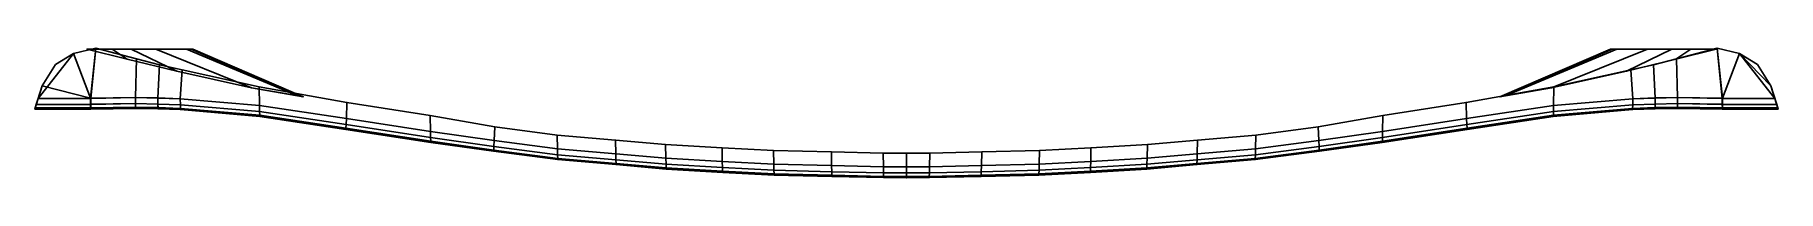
# Model space of a CAD drawing. Extents: x -178 to 178, y -26 to 0.
import ezdxf

# ---------------------------------------------------------------- set-up
doc = ezdxf.new("R2010")
doc.units = 0
doc.layers.add('METAL', color=190, linetype='CONTINUOUS')

msp = doc.modelspace()

# ---------------------------------------------------------------- meshes
at = {"layer": 'METAL'}
mesh = msp.add_polyface(dxfattribs=at)
corners = [(-166.14, -10.22, 4.62), (-157, -10.06, 4.62), (-156.81, -2.2, 5.07), (-165.05, 0, 5.07), (-165.05, 0, -5), (-166.13, -10.27, -4.54), (-176.85, -10.31, -4.02), (-169.65, -1.08, -5), (-173.27, -3.35, -5), (-176.04, -7.66, -4.42), (-156.81, -2.2, 5.07), (-156.81, -2.2, -5), (-165.05, 0, -5), (-165.05, 0, 5.07), (-166.14, -12.46, 2.39), (-177.5, -12.44, 2.15), (-177.5, -12.44, -2.08), (-166.13, -12.48, -2.32), (-169.65, -1.08, 5.07), (-165.05, 0, 5.07), (-165.05, 0, -5), (-169.65, -1.08, -5), (-173.27, -3.35, 5.07), (-173.27, -3.35, -5), (-176.04, -7.66, 4.49), (-173.27, -3.35, 5.07), (-173.27, -3.35, -5), (-176.04, -7.66, -4.42), (-176.85, -10.31, -4.02), (-177.21, -11.49, -3.45), (-177.43, -12.2, -2.94), (-177.5, -12.44, -2.08), (-176.85, -10.31, 4.09), (-177.5, -12.44, 2.15), (-177.43, -12.2, 3.01), (-177.21, -11.49, 3.53), (-156.81, -2.2, -5), (-157, -10.08, -4.54), (-156.98, -12.3, -2.32), (-156.99, -12.29, 2.39), (-169.65, -1.08, 5.07), (-173.27, -3.35, 5.07), (-176.04, -7.66, 4.49), (-176.85, -10.31, 4.09), (-152.44, -10.17, 4.62), (-152.12, -3.39, 5.07), (-152.12, -3.39, 5.07), (-152.12, -3.39, -5), (-152.12, -3.39, -5), (-152.44, -10.19, -4.54), (-152.41, -12.4, -2.32), (-152.41, -12.4, 2.39), (-156.99, -11.29, 3.97), (-166.14, -11.46, 3.97), (-177.21, -11.49, -3.45), (-166.13, -11.51, -3.9), (-177.43, -12.2, 3.01), (-166.14, -12.2, 3.38), (-156.99, -11.32, -3.9), (-152.43, -11.41, 3.97), (-152.42, -11.42, -3.9), (-147.86, -11.57, 3.97), (-147.89, -10.34, 4.62), (-147.89, -10.34, -4.54), (-147.86, -11.57, -3.9), (-156.99, -12.04, 3.38), (-166.14, -12.2, 3.38), (-156.99, -12.04, 3.38), (-177.43, -12.2, -2.94), (-166.13, -12.24, -3.3), (-177.43, -12.2, -2.94), (-166.13, -12.24, -3.3), (-177.21, -11.49, 3.53), (-177.43, -12.2, 3.01), (-156.99, -12.06, -3.3), (-156.99, -12.06, -3.3), (-152.42, -12.15, 3.38), (-152.42, -12.15, 3.38), (-152.41, -12.16, -3.3), (-152.41, -12.16, -3.3)]
mesh.append_faces([[corners[k] for k in face] for face in [(0, 1, 2, 3), (4, 5, 6, 7), (8, 7, 6, 9), (10, 11, 12, 13), (14, 15, 16, 17), (18, 19, 20, 21), (22, 18, 21, 23), (24, 25, 26, 27), (27, 28, 29, 30), (27, 30, 31, 32), (31, 33, 34, 35), (31, 35, 32, 32), (27, 32, 24, 24), (36, 37, 5, 4), (38, 39, 14, 17), (40, 41, 42, 0), (42, 43, 0, 0), (3, 40, 0, 0), (1, 44, 45, 2), (46, 47, 11, 10), (48, 49, 37, 36), (50, 51, 39, 38), (52, 1, 0, 53), (54, 6, 5, 55), (56, 15, 14, 57), (55, 5, 37, 58), (59, 44, 1, 52), (58, 37, 49, 60), (61, 62, 44, 59), (60, 49, 63, 64), (65, 52, 53, 66), (39, 67, 57, 14), (68, 54, 55, 69), (16, 70, 71, 17), (72, 73, 66, 53), (43, 72, 53, 0), (69, 55, 58, 74), (17, 71, 75, 38), (76, 59, 52, 65), (51, 77, 67, 39), (74, 58, 60, 78), (38, 75, 79, 50)]])
mesh = msp.add_polyface(dxfattribs=at)
corners = [(166.3, -10.22, 4.62), (165.22, 0, 5.07), (156.98, -2.2, 5.07), (157.17, -10.06, 4.62), (177.02, -10.31, -4.02), (166.29, -10.27, -4.54), (165.22, 0, -5), (169.81, -1.08, -5), (173.44, -3.35, -5), (176.21, -7.66, -4.42), (156.98, -2.2, 5.07), (165.22, 0, 5.07), (165.22, 0, -5), (156.98, -2.2, -5), (166.3, -12.46, 2.39), (166.3, -12.48, -2.32), (177.67, -12.44, -2.08), (177.67, -12.44, 2.15), (169.81, -1.08, 5.07), (169.81, -1.08, -5), (165.22, 0, -5), (165.22, 0, 5.07), (173.44, -3.35, 5.07), (173.44, -3.35, -5), (176.21, -7.66, 4.49), (176.21, -7.66, -4.42), (173.44, -3.35, -5), (173.44, -3.35, 5.07), (177.02, -10.31, 4.09), (177.67, -12.44, -2.08), (177.59, -12.2, 3.01), (177.67, -12.44, 2.15), (177.38, -11.49, 3.53), (177.59, -12.2, -2.94), (177.38, -11.49, -3.45), (177.02, -10.31, -4.02), (156.98, -2.2, -5), (157.17, -10.08, -4.54), (157.15, -12.3, -2.32), (157.15, -12.29, 2.39), (177.02, -10.31, 4.09), (176.21, -7.66, 4.49), (169.81, -1.08, 5.07), (173.44, -3.35, 5.07), (152.29, -3.39, 5.07), (152.61, -10.17, 4.62), (152.29, -3.39, 5.07), (152.29, -3.39, -5), (152.29, -3.39, -5), (152.61, -10.19, -4.54), (152.58, -12.4, -2.32), (152.58, -12.4, 2.39), (157.16, -11.29, 3.97), (166.3, -11.46, 3.97), (177.38, -11.49, -3.45), (166.29, -11.51, -3.9), (177.59, -12.2, 3.01), (166.3, -12.2, 3.38), (157.16, -11.32, -3.9), (152.59, -11.41, 3.97), (152.59, -11.42, -3.9), (148.03, -11.57, 3.97), (148.05, -10.34, 4.62), (148.03, -11.57, -3.9), (148.05, -10.34, -4.54), (157.15, -12.04, 3.38), (166.3, -12.2, 3.38), (157.15, -12.04, 3.38), (177.59, -12.2, -2.94), (166.3, -12.24, -3.3), (166.3, -12.24, -3.3), (177.59, -12.2, -2.94), (177.38, -11.49, 3.53), (177.59, -12.2, 3.01), (157.15, -12.06, -3.3), (157.15, -12.06, -3.3), (152.58, -12.15, 3.38), (152.58, -12.15, 3.38), (152.58, -12.16, -3.3), (152.58, -12.16, -3.3), (148.01, -12.31, 3.38)]
mesh.append_faces([[corners[k] for k in face] for face in [(0, 1, 2, 3), (4, 5, 6, 7), (4, 7, 8, 9), (10, 11, 12, 13), (14, 15, 16, 17), (18, 19, 20, 21), (22, 23, 19, 18), (24, 25, 26, 27), (25, 24, 28, 29), (30, 31, 29, 32), (28, 32, 29, 29), (25, 29, 33, 34), (25, 34, 35, 35), (36, 6, 5, 37), (38, 15, 14, 39), (0, 40, 41, 42), (41, 43, 42, 42), (1, 0, 42, 42), (3, 2, 44, 45), (46, 10, 13, 47), (48, 36, 37, 49), (50, 38, 39, 51), (52, 53, 0, 3), (54, 55, 5, 4), (56, 57, 14, 17), (55, 58, 37, 5), (59, 52, 3, 45), (58, 60, 49, 37), (61, 59, 45, 62), (60, 63, 64, 49), (65, 66, 53, 52), (39, 14, 57, 67), (68, 69, 55, 54), (16, 15, 70, 71), (72, 53, 66, 73), (40, 0, 53, 72), (69, 74, 58, 55), (15, 38, 75, 70), (76, 65, 52, 59), (51, 39, 67, 77), (74, 78, 60, 58), (38, 50, 79, 75), (80, 76, 59, 61)]])
mesh = msp.add_polyface(dxfattribs=at)
corners = [(165.07, -0.17, 3.99), (165.07, -0.17, 3.99), (165.07, -0.17, 3.99), (165.07, -0.17, -3.91), (165.07, -0.17, -3.91), (165.07, -0.17, -3.91), (159.91, -0.17, 3.99), (159.91, -0.17, 3.99), (159.91, -0.17, -3.91), (159.91, -0.17, -3.91), (156.84, -2.26, 3.99), (156.84, -2.26, 3.99), (156.84, -2.26, -3.91), (156.84, -2.26, -3.91), (156.02, -0.17, 3.99), (156.02, -0.17, 3.99), (156.02, -0.17, -3.91), (156.02, -0.17, -3.91), (151.04, -0.17, 3.99), (151.04, -0.17, 3.99), (151.04, -0.17, -3.91), (151.04, -0.17, -3.91), (146.76, -4.7, 3.99), (146.76, -4.7, 3.99), (146.76, -4.7, -3.91), (146.76, -4.7, -3.91), (144.78, -0.17, 3.99), (144.78, -0.17, 3.99), (144.78, -0.17, 3.99), (144.78, -0.17, -3.91), (144.78, -0.17, -3.91), (144.78, -0.17, -3.91), (143.83, -0.17, 3.68), (143.83, -0.17, 3.68), (143.83, -0.17, -3.59), (143.83, -0.17, -3.59), (143.52, -0.17, 2.73), (143.52, -0.17, -2.64), (131.52, -8.1, 3.99), (131.52, -8.1, 3.99), (131.52, -8.1, -3.91), (131.52, -8.1, -3.91), (122.26, -9.7, 3.99), (122.26, -9.7, 3.99), (122.26, -9.7, 3.99), (122.26, -9.7, -3.91), (122.26, -9.7, -3.91), (122.26, -9.7, -3.91), (121.28, -9.84, 3.68), (121.28, -9.84, 3.68), (121.28, -9.84, 3.68), (121.28, -9.84, -3.59), (121.28, -9.84, -3.59), (121.28, -9.84, -3.59), (120.98, -9.93, 2.73), (120.98, -9.93, 2.73), (120.98, -9.93, -2.64), (120.98, -9.93, -2.64), (-122.81, -9.93, 2.73), (-122.81, -9.93, 2.73), (-122.81, -9.93, -2.64), (-122.81, -9.93, -2.64), (-123.11, -9.84, 3.68), (-123.11, -9.84, 3.68), (-123.11, -9.84, 3.68), (-123.11, -9.84, -3.59), (-123.11, -9.84, -3.59), (-123.11, -9.84, -3.59), (-124.1, -9.7, 3.99), (-124.1, -9.7, 3.99), (-124.1, -9.7, 3.99), (-124.1, -9.7, -3.91), (-124.1, -9.7, -3.91), (-124.1, -9.7, -3.91), (-133.35, -8.1, 3.99), (-133.35, -8.1, 3.99), (-133.35, -8.1, -3.91), (-133.35, -8.1, -3.91), (-145.35, -0.17, 2.73), (-145.35, -0.17, -2.64), (-145.67, -0.17, 3.68), (-145.67, -0.17, 3.68), (-145.67, -0.17, -3.59), (-145.67, -0.17, -3.59), (-146.62, -0.17, 3.99), (-146.62, -0.17, 3.99), (-146.62, -0.17, 3.99), (-146.62, -0.17, -3.91), (-146.62, -0.17, -3.91), (-146.62, -0.17, -3.91), (-148.6, -4.7, 3.99), (-148.6, -4.7, 3.99), (-148.6, -4.7, -3.91), (-148.6, -4.7, -3.91), (-152.88, -0.17, 3.99), (-152.88, -0.17, 3.99), (-152.88, -0.17, -3.91), (-152.88, -0.17, -3.91), (-157.85, -0.17, 3.99), (-157.85, -0.17, 3.99), (-157.85, -0.17, -3.91), (-157.85, -0.17, -3.91), (-158.67, -2.26, 3.99), (-158.67, -2.26, 3.99), (-158.67, -2.26, -3.91), (-158.67, -2.26, -3.91), (-161.74, -0.17, 3.99), (-161.74, -0.17, 3.99), (-161.74, -0.17, -3.91), (-161.74, -0.17, -3.91), (-166.91, -0.17, 3.99), (-166.91, -0.17, 3.99), (-166.91, -0.17, 3.99), (-166.91, -0.17, -3.91), (-166.91, -0.17, -3.91), (-166.91, -0.17, -3.91)]
mesh.append_faces([[corners[k] for k in face] for face in [(102, 90, 98, 106), (109, 101, 92, 104), (99, 100, 108, 107), (78, 58, 60, 79), (77, 73, 67, 61), (75, 77, 61, 70), (64, 70, 61, 59), (91, 93, 77, 75), (69, 85, 94, 74), (90, 74, 94, 98), (106, 110, 102, 102), (89, 72, 76, 97), (97, 76, 92, 101), (104, 114, 109, 109), (86, 88, 96, 95), (95, 96, 100, 99), (113, 111, 107, 108), (112, 115, 105, 103), (103, 105, 93, 91), (80, 84, 68, 63), (66, 71, 87, 82), (78, 81, 62, 58), (60, 65, 83, 79), (81, 83, 88, 86), (78, 79, 83, 81), (11, 6, 14, 23), (9, 13, 25, 17), (15, 7, 8, 16), (36, 37, 57, 55), (51, 45, 40, 56), (56, 40, 38, 42), (56, 42, 48, 54), (22, 38, 40, 24), (43, 39, 18, 26), (23, 14, 18, 39), (6, 11, 1, 1), (30, 21, 41, 46), (21, 17, 25, 41), (13, 9, 5, 5), (27, 19, 20, 29), (19, 15, 16, 20), (4, 8, 7, 2), (0, 10, 12, 3), (10, 22, 24, 12), (32, 49, 44, 28), (52, 34, 31, 47), (36, 55, 50, 33), (57, 37, 35, 53), (33, 27, 29, 35), (36, 33, 35, 37)]])
mesh = msp.add_polyface(dxfattribs=at)
corners = [(-147.89, -10.34, 4.62), (-131.76, -11.73, 4.62), (-131.83, -7.88, 5.07), (-147.5, -4.45, 5.07), (-147.89, -10.34, -4.54), (-147.5, -4.45, -5), (-131.83, -7.88, -5), (-131.76, -11.73, -4.54), (-147.5, -4.45, 5.07), (-131.83, -7.88, 5.07), (-131.83, -7.88, -5), (-147.5, -4.45, -5), (-147.84, -12.56, -2.32), (-131.7, -13.95, -2.32), (-131.7, -13.95, 2.39), (-147.84, -12.56, 2.39), (-114.03, -14.39, 4.62), (-113.92, -11.08, 5.07), (-113.92, -11.08, -5), (-114.03, -14.39, -4.54), (-113.92, -11.08, 5.07), (-113.92, -11.08, -5), (-114.15, -16.6, -2.32), (-114.15, -16.6, 2.39), (-96.92, -17.02, 4.62), (-96.98, -13.73, 5.07), (-96.98, -13.73, -5), (-96.92, -17.02, -4.54), (-96.98, -13.73, 5.07), (-96.98, -13.73, -5), (-96.85, -19.24, -2.32), (-96.85, -19.24, 2.39), (-84.04, -21.07, -2.32), (-84.04, -21.07, 2.39), (-152.44, -10.17, 4.62), (-152.12, -3.39, 5.07), (-152.12, -3.39, -5), (-152.12, -3.39, 5.07), (-152.44, -10.19, -4.54), (-152.12, -3.39, -5), (-152.41, -12.4, 2.39), (-152.41, -12.4, -2.32), (-131.72, -12.96, 3.97), (-147.86, -11.57, 3.97), (-147.86, -11.57, -3.9), (-131.72, -12.96, -3.9), (-114.1, -15.62, 3.97), (-114.1, -15.62, -3.9), (-96.88, -18.25, 3.97), (-96.88, -18.25, -3.9), (-131.7, -13.7, 3.38), (-147.84, -12.31, 3.38), (-131.7, -13.7, 3.38), (-147.84, -12.31, 3.38), (-147.84, -12.31, -3.3), (-131.7, -13.7, -3.3), (-147.84, -12.31, -3.3), (-131.7, -13.7, -3.3), (-114.14, -16.36, 3.38), (-114.14, -16.36, 3.38), (-114.14, -16.36, -3.3), (-114.14, -16.36, -3.3), (-96.86, -18.99, 3.38), (-96.86, -18.99, 3.38), (-96.86, -18.99, -3.3), (-96.86, -18.99, -3.3), (-84.02, -20.83, 3.38), (-83.98, -20.09, 3.97), (-84.02, -20.83, 3.38), (-83.98, -20.09, -3.9), (-84.02, -20.83, -3.3), (-84.02, -20.83, -3.3), (-152.43, -11.41, 3.97), (-152.42, -12.15, 3.38), (-152.42, -12.15, 3.38), (-152.41, -12.16, -3.3), (-152.42, -11.42, -3.9), (-152.41, -12.16, -3.3)]
mesh.append_faces([[corners[k] for k in face] for face in [(0, 1, 2, 3), (4, 5, 6, 7), (8, 9, 10, 11), (12, 13, 14, 15), (1, 16, 17, 2), (18, 19, 7, 6), (20, 21, 10, 9), (22, 23, 14, 13), (16, 24, 25, 17), (19, 18, 26, 27), (20, 28, 29, 21), (22, 30, 31, 23), (32, 33, 31, 30), (34, 0, 3, 35), (8, 11, 36, 37), (5, 4, 38, 39), (12, 15, 40, 41), (42, 1, 0, 43), (44, 4, 7, 45), (46, 16, 1, 42), (45, 7, 19, 47), (48, 24, 16, 46), (47, 19, 27, 49), (50, 42, 43, 51), (14, 52, 53, 15), (54, 44, 45, 55), (12, 56, 57, 13), (58, 46, 42, 50), (23, 59, 52, 14), (55, 45, 47, 60), (13, 57, 61, 22), (62, 48, 46, 58), (31, 63, 59, 23), (60, 47, 49, 64), (22, 61, 65, 30), (66, 67, 48, 62), (33, 68, 63, 31), (64, 49, 69, 70), (30, 65, 71, 32), (51, 43, 72, 73), (15, 53, 74, 40), (75, 76, 44, 54), (41, 77, 56, 12)]])
mesh = msp.add_polyface(dxfattribs=at)
corners = [(148.05, -10.34, 4.62), (147.67, -4.45, 5.07), (131.99, -7.88, 5.07), (131.92, -11.73, 4.62), (148.05, -10.34, -4.54), (131.92, -11.73, -4.54), (131.99, -7.88, -5), (147.67, -4.45, -5), (147.67, -4.45, 5.07), (147.67, -4.45, -5), (131.99, -7.88, -5), (131.99, -7.88, 5.07), (148, -12.56, -2.32), (148, -12.56, 2.39), (131.86, -13.95, 2.39), (131.86, -13.95, -2.32), (114.09, -11.08, 5.07), (114.19, -14.39, 4.62), (114.09, -11.08, -5), (114.19, -14.39, -4.54), (114.09, -11.08, 5.07), (114.09, -11.08, -5), (114.32, -16.6, -2.32), (114.32, -16.6, 2.39), (97.15, -13.73, 5.07), (97.08, -17.02, 4.62), (97.08, -17.02, -4.54), (97.15, -13.73, -5), (97.15, -13.73, -5), (97.15, -13.73, 5.07), (97.02, -19.24, 2.39), (97.02, -19.24, -2.32), (84.2, -21.07, -2.32), (84.2, -21.07, 2.39), (152.61, -10.17, 4.62), (152.29, -3.39, 5.07), (152.29, -3.39, 5.07), (152.29, -3.39, -5), (152.29, -3.39, -5), (152.61, -10.19, -4.54), (152.58, -12.4, -2.32), (152.58, -12.4, 2.39), (131.89, -12.96, 3.97), (148.03, -11.57, 3.97), (148.03, -11.57, -3.9), (131.89, -12.96, -3.9), (114.26, -15.62, 3.97), (114.26, -15.62, -3.9), (97.05, -18.25, 3.97), (97.05, -18.25, -3.9), (131.87, -13.7, 3.38), (148.01, -12.31, 3.38), (148.01, -12.31, 3.38), (131.87, -13.7, 3.38), (148.01, -12.31, -3.3), (131.87, -13.7, -3.3), (131.87, -13.7, -3.3), (148.01, -12.31, -3.3), (114.3, -16.36, 3.38), (114.3, -16.36, 3.38), (114.3, -16.36, -3.3), (114.3, -16.36, -3.3), (97.03, -18.99, 3.38), (97.03, -18.99, 3.38), (97.03, -18.99, -3.3), (97.03, -18.99, -3.3), (84.19, -20.83, 3.38), (84.15, -20.09, 3.97), (84.19, -20.83, 3.38), (84.19, -20.83, -3.3), (84.15, -20.09, -3.9), (84.19, -20.83, -3.3), (152.58, -12.15, 3.38), (152.58, -12.16, -3.3), (152.59, -11.42, -3.9), (152.58, -12.16, -3.3)]
mesh.append_faces([[corners[k] for k in face] for face in [(0, 1, 2, 3), (4, 5, 6, 7), (8, 9, 10, 11), (12, 13, 14, 15), (3, 2, 16, 17), (18, 6, 5, 19), (20, 11, 10, 21), (22, 15, 14, 23), (17, 16, 24, 25), (19, 26, 27, 18), (20, 21, 28, 29), (22, 23, 30, 31), (32, 31, 30, 33), (34, 35, 1, 0), (8, 36, 37, 9), (7, 38, 39, 4), (12, 40, 41, 13), (42, 43, 0, 3), (44, 45, 5, 4), (46, 42, 3, 17), (45, 47, 19, 5), (48, 46, 17, 25), (47, 49, 26, 19), (50, 51, 43, 42), (14, 13, 52, 53), (54, 55, 45, 44), (12, 15, 56, 57), (58, 50, 42, 46), (23, 14, 53, 59), (55, 60, 47, 45), (15, 22, 61, 56), (62, 58, 46, 48), (30, 23, 59, 63), (60, 64, 49, 47), (22, 31, 65, 61), (66, 62, 48, 67), (33, 30, 63, 68), (64, 69, 70, 49), (31, 32, 71, 65), (13, 41, 72, 52), (73, 54, 44, 74), (40, 12, 57, 75)]])
mesh = msp.add_polyface(dxfattribs=at)
corners = [(-96.92, -17.02, 4.62), (-83.91, -18.85, 4.62), (-83.8, -16.06, 5.07), (-96.98, -13.73, 5.07), (-83.8, -16.06, -5), (-83.91, -18.85, -4.54), (-96.92, -17.02, -4.54), (-96.98, -13.73, -5), (-83.8, -16.06, 5.07), (-83.8, -16.06, -5), (-96.98, -13.73, -5), (-96.98, -13.73, 5.07), (-71.04, -20.54, 4.62), (-71.1, -17.74, 5.07), (-71.1, -17.74, -5), (-71.04, -20.54, -4.54), (-71.1, -17.74, 5.07), (-71.1, -17.74, -5), (-84.04, -21.07, -2.32), (-70.97, -22.76, -2.32), (-70.97, -22.76, 2.39), (-84.04, -21.07, 2.39), (-59.15, -21.56, 4.62), (-59.2, -18.76, 5.07), (-59.2, -18.76, -5), (-59.15, -21.56, -4.54), (-59.2, -18.76, 5.07), (-59.2, -18.76, -5), (-59.08, -23.78, -2.32), (-59.08, -23.78, 2.39), (-48.94, -22.47, 4.62), (-48.99, -19.68, 5.07), (-48.99, -19.68, -5), (-48.94, -22.47, -4.54), (-48.99, -19.68, 5.07), (-48.99, -19.68, -5), (-48.87, -24.69, -2.32), (-48.87, -24.69, 2.39), (-83.98, -20.09, 3.97), (-96.88, -18.25, 3.97), (-96.88, -18.25, -3.9), (-83.98, -20.09, -3.9), (-71, -21.77, 3.97), (-71, -21.77, -3.9), (-59.11, -22.79, 3.97), (-59.11, -22.79, -3.9), (-48.9, -23.71, 3.97), (-48.9, -23.71, -3.9), (-70.98, -22.51, 3.38), (-84.02, -20.83, 3.38), (-70.98, -22.51, 3.38), (-84.02, -20.83, 3.38), (-84.02, -20.83, -3.3), (-70.98, -22.51, -3.3), (-84.02, -20.83, -3.3), (-70.98, -22.51, -3.3), (-59.08, -23.53, 3.38), (-59.08, -23.53, 3.38), (-59.08, -23.53, -3.3), (-59.08, -23.53, -3.3), (-48.87, -24.45, 3.38), (-48.87, -24.45, 3.38), (-48.87, -24.45, -3.3), (-48.87, -24.45, -3.3), (-37.44, -23.15, 4.62), (-37.5, -20.36, 5.07), (-37.5, -20.36, -5), (-37.44, -23.15, -4.54), (-37.5, -20.36, 5.07), (-37.5, -20.36, -5), (-37.41, -24.39, -3.9), (-37.41, -24.39, 3.97), (-37.38, -25.13, 3.38), (-37.38, -25.13, -3.3)]
mesh.append_faces([[corners[k] for k in face] for face in [(0, 1, 2, 3), (4, 5, 6, 7), (8, 9, 10, 11), (1, 12, 13, 2), (5, 4, 14, 15), (8, 16, 17, 9), (18, 19, 20, 21), (12, 22, 23, 13), (24, 25, 15, 14), (26, 27, 17, 16), (28, 29, 20, 19), (23, 22, 30, 31), (25, 24, 32, 33), (27, 26, 34, 35), (29, 28, 36, 37), (38, 1, 0, 39), (40, 6, 5, 41), (42, 12, 1, 38), (41, 5, 15, 43), (44, 22, 12, 42), (43, 15, 25, 45), (46, 30, 22, 44), (45, 25, 33, 47), (48, 42, 38, 49), (20, 50, 51, 21), (52, 41, 43, 53), (18, 54, 55, 19), (56, 44, 42, 48), (29, 57, 50, 20), (53, 43, 45, 58), (19, 55, 59, 28), (60, 46, 44, 56), (37, 61, 57, 29), (58, 45, 47, 62), (28, 59, 63, 36), (31, 30, 64, 65), (33, 32, 66, 67), (35, 34, 68, 69), (47, 33, 67, 70), (30, 46, 71, 64), (46, 60, 72, 71), (62, 47, 70, 73)]])
mesh = msp.add_polyface(dxfattribs=at)
corners = [(97.08, -17.02, 4.62), (97.15, -13.73, 5.07), (83.97, -16.06, 5.07), (84.08, -18.85, 4.62), (83.97, -16.06, -5), (97.15, -13.73, -5), (97.08, -17.02, -4.54), (84.08, -18.85, -4.54), (83.97, -16.06, 5.07), (97.15, -13.73, 5.07), (97.15, -13.73, -5), (83.97, -16.06, -5), (71.26, -17.74, 5.07), (71.2, -20.54, 4.62), (71.2, -20.54, -4.54), (71.26, -17.74, -5), (71.26, -17.74, -5), (71.26, -17.74, 5.07), (84.2, -21.07, -2.32), (84.2, -21.07, 2.39), (71.14, -22.76, 2.39), (71.14, -22.76, -2.32), (59.37, -18.76, 5.07), (59.31, -21.56, 4.62), (59.37, -18.76, -5), (59.31, -21.56, -4.54), (59.37, -18.76, 5.07), (59.37, -18.76, -5), (59.24, -23.78, -2.32), (59.24, -23.78, 2.39), (49.16, -19.68, 5.07), (49.1, -22.47, 4.62), (49.1, -22.47, -4.54), (49.16, -19.68, -5), (49.16, -19.68, -5), (49.16, -19.68, 5.07), (49.03, -24.69, 2.39), (49.03, -24.69, -2.32), (84.15, -20.09, 3.97), (97.05, -18.25, 3.97), (97.05, -18.25, -3.9), (84.15, -20.09, -3.9), (71.17, -21.77, 3.97), (71.17, -21.77, -3.9), (59.27, -22.79, 3.97), (59.27, -22.79, -3.9), (49.06, -23.71, 3.97), (49.06, -23.71, -3.9), (71.14, -22.51, 3.38), (84.19, -20.83, 3.38), (84.19, -20.83, 3.38), (71.14, -22.51, 3.38), (84.19, -20.83, -3.3), (71.14, -22.51, -3.3), (71.14, -22.51, -3.3), (84.19, -20.83, -3.3), (59.25, -23.53, 3.38), (59.25, -23.53, 3.38), (59.25, -23.53, -3.3), (59.25, -23.53, -3.3), (49.04, -24.45, 3.38), (49.04, -24.45, 3.38), (49.04, -24.45, -3.3), (49.04, -24.45, -3.3), (37.67, -20.36, 5.07), (37.61, -23.15, 4.62), (37.61, -23.15, -4.54), (37.67, -20.36, -5), (37.67, -20.36, -5), (37.67, -20.36, 5.07), (37.57, -24.39, -3.9), (37.57, -24.39, 3.97), (37.55, -25.13, 3.38), (37.54, -25.37, -2.32), (37.55, -25.13, -3.3), (37.55, -25.13, -3.3)]
mesh.append_faces([[corners[k] for k in face] for face in [(0, 1, 2, 3), (4, 5, 6, 7), (8, 9, 10, 11), (3, 2, 12, 13), (7, 14, 15, 4), (8, 11, 16, 17), (18, 19, 20, 21), (13, 12, 22, 23), (24, 15, 14, 25), (26, 17, 16, 27), (28, 21, 20, 29), (22, 30, 31, 23), (25, 32, 33, 24), (27, 34, 35, 26), (29, 36, 37, 28), (38, 39, 0, 3), (40, 41, 7, 6), (42, 38, 3, 13), (41, 43, 14, 7), (44, 42, 13, 23), (43, 45, 25, 14), (46, 44, 23, 31), (45, 47, 32, 25), (48, 49, 38, 42), (20, 19, 50, 51), (52, 53, 43, 41), (18, 21, 54, 55), (56, 48, 42, 44), (29, 20, 51, 57), (53, 58, 45, 43), (21, 28, 59, 54), (60, 56, 44, 46), (36, 29, 57, 61), (58, 62, 47, 45), (28, 37, 63, 59), (30, 64, 65, 31), (32, 66, 67, 33), (34, 68, 69, 35), (47, 70, 66, 32), (31, 65, 71, 46), (46, 71, 72, 60), (37, 73, 74, 63), (62, 75, 70, 47)]])
mesh = msp.add_polyface(dxfattribs=at)
corners = [(-48.87, -24.69, 2.39), (-48.87, -24.69, -2.32), (-37.37, -25.37, -2.32), (-37.37, -25.37, 2.39), (-48.87, -24.45, 3.38), (-37.38, -25.13, 3.38), (-48.87, -24.45, -3.3), (-37.38, -25.13, -3.3), (-37.5, -20.36, 5.07), (-37.44, -23.15, 4.62), (-26.96, -23.71, 4.62), (-27.02, -20.91, 5.07), (-37.44, -23.15, -4.54), (-37.5, -20.36, -5), (-27.02, -20.91, -5), (-26.96, -23.71, -4.54), (-37.5, -20.36, -5), (-37.5, -20.36, 5.07), (-27.02, -20.91, 5.07), (-27.02, -20.91, -5), (-26.89, -25.93, -2.32), (-26.89, -25.93, 2.39), (-26.89, -25.68, 3.38), (-37.41, -24.39, -3.9), (-26.92, -24.94, -3.9), (-37.41, -24.39, 3.97), (-26.92, -24.94, 3.97), (-37.38, -25.13, 3.38), (-26.89, -25.68, 3.38), (-26.89, -25.68, -3.3), (-37.38, -25.13, -3.3), (-26.89, -25.68, -3.3), (-15.17, -24, 4.62), (-15.23, -21.2, 5.07), (-15.23, -21.2, -5), (-15.17, -24, -4.54), (-15.23, -21.2, 5.07), (-15.23, -21.2, -5), (-15.1, -26.22, -2.32), (-15.1, -26.22, 2.39), (-15.11, -25.97, 3.38), (-15.13, -25.23, -3.9), (-15.13, -25.23, 3.97), (-15.11, -25.97, 3.38), (-15.11, -25.97, -3.3), (-15.11, -25.97, -3.3), (-4.63, -24.23, 4.62), (-4.69, -21.43, 5.07), (-4.69, -21.43, -5), (-4.63, -24.23, -4.54), (-4.69, -21.43, 5.07), (-4.69, -21.43, -5), (-4.56, -26.45, -2.32), (-4.56, -26.45, 2.39), (-4.57, -26.2, 3.38), (-4.59, -25.46, -3.9), (-4.59, -25.46, 3.97), (-4.57, -26.2, 3.38), (-4.57, -26.2, -3.3), (-4.57, -26.2, -3.3), (0.08, -24.27, 4.62), (0.08, -21.47, 5.07), (0.08, -21.47, -5), (0.08, -24.27, -4.54), (0.08, -21.47, 5.07), (0.08, -21.47, -5), (0.08, -26.49, -2.32), (0.08, -26.49, 2.39), (0.08, -26.24, 3.38), (0.08, -25.5, -3.9), (0.08, -25.5, 3.97), (0.08, -26.24, 3.38), (0.08, -26.24, -3.3), (0.08, -26.24, -3.3)]
mesh.append_faces([[corners[k] for k in face] for face in [(0, 1, 2, 3), (4, 0, 3, 5), (1, 6, 7, 2), (8, 9, 10, 11), (12, 13, 14, 15), (16, 17, 18, 19), (3, 2, 20, 21), (5, 3, 21, 22), (23, 12, 15, 24), (9, 25, 26, 10), (25, 27, 28, 26), (2, 7, 29, 20), (30, 23, 24, 31), (11, 10, 32, 33), (15, 14, 34, 35), (19, 18, 36, 37), (21, 20, 38, 39), (22, 21, 39, 40), (24, 15, 35, 41), (10, 26, 42, 32), (26, 28, 43, 42), (20, 29, 44, 38), (31, 24, 41, 45), (33, 32, 46, 47), (35, 34, 48, 49), (37, 36, 50, 51), (39, 38, 52, 53), (40, 39, 53, 54), (41, 35, 49, 55), (32, 42, 56, 46), (42, 43, 57, 56), (38, 44, 58, 52), (45, 41, 55, 59), (46, 60, 61, 47), (49, 48, 62, 63), (50, 64, 65, 51), (52, 66, 67, 53), (53, 67, 68, 54), (55, 49, 63, 69), (56, 70, 60, 46), (57, 71, 70, 56), (58, 72, 66, 52), (59, 55, 69, 73)]])
mesh = msp.add_polyface(dxfattribs=at)
corners = [(49.03, -24.69, 2.39), (37.54, -25.37, 2.39), (37.54, -25.37, -2.32), (49.03, -24.69, -2.32), (49.04, -24.45, 3.38), (37.55, -25.13, 3.38), (37.67, -20.36, 5.07), (27.18, -20.91, 5.07), (27.12, -23.71, 4.62), (37.61, -23.15, 4.62), (37.61, -23.15, -4.54), (27.12, -23.71, -4.54), (27.18, -20.91, -5), (37.67, -20.36, -5), (37.67, -20.36, -5), (27.18, -20.91, -5), (27.18, -20.91, 5.07), (37.67, -20.36, 5.07), (27.05, -25.93, 2.39), (27.05, -25.93, -2.32), (27.06, -25.68, 3.38), (37.57, -24.39, -3.9), (27.08, -24.94, -3.9), (27.08, -24.94, 3.97), (37.57, -24.39, 3.97), (27.06, -25.68, 3.38), (37.55, -25.13, 3.38), (27.06, -25.68, -3.3), (37.55, -25.13, -3.3), (37.55, -25.13, -3.3), (27.06, -25.68, -3.3), (15.4, -21.2, 5.07), (15.34, -24, 4.62), (15.34, -24, -4.54), (15.4, -21.2, -5), (15.4, -21.2, -5), (15.4, -21.2, 5.07), (15.27, -26.22, 2.39), (15.27, -26.22, -2.32), (15.28, -25.97, 3.38), (15.3, -25.23, -3.9), (15.3, -25.23, 3.97), (15.28, -25.97, 3.38), (15.28, -25.97, -3.3), (15.28, -25.97, -3.3), (4.85, -21.43, 5.07), (4.79, -24.23, 4.62), (4.79, -24.23, -4.54), (4.85, -21.43, -5), (4.85, -21.43, -5), (4.85, -21.43, 5.07), (4.73, -26.45, 2.39), (4.73, -26.45, -2.32), (4.73, -26.2, 3.38), (4.76, -25.46, -3.9), (4.76, -25.46, 3.97), (4.73, -26.2, 3.38), (4.73, -26.2, -3.3), (4.73, -26.2, -3.3), (0.08, -21.47, 5.07), (0.08, -24.27, 4.62), (0.08, -24.27, -4.54), (0.08, -21.47, -5), (0.08, -21.47, -5), (0.08, -21.47, 5.07), (0.08, -26.49, 2.39), (0.08, -26.49, -2.32), (0.08, -26.24, 3.38), (0.08, -25.5, -3.9), (0.08, -25.5, 3.97), (0.08, -26.24, 3.38), (0.08, -26.24, -3.3), (0.08, -26.24, -3.3)]
mesh.append_faces([[corners[k] for k in face] for face in [(0, 1, 2, 3), (4, 5, 1, 0), (6, 7, 8, 9), (10, 11, 12, 13), (14, 15, 16, 17), (1, 18, 19, 2), (5, 20, 18, 1), (21, 22, 11, 10), (9, 8, 23, 24), (24, 23, 25, 26), (2, 19, 27, 28), (29, 30, 22, 21), (7, 31, 32, 8), (11, 33, 34, 12), (15, 35, 36, 16), (18, 37, 38, 19), (20, 39, 37, 18), (22, 40, 33, 11), (8, 32, 41, 23), (23, 41, 42, 25), (19, 38, 43, 27), (30, 44, 40, 22), (31, 45, 46, 32), (33, 47, 48, 34), (35, 49, 50, 36), (37, 51, 52, 38), (39, 53, 51, 37), (40, 54, 47, 33), (32, 46, 55, 41), (41, 55, 56, 42), (38, 52, 57, 43), (44, 58, 54, 40), (46, 45, 59, 60), (47, 61, 62, 48), (50, 49, 63, 64), (52, 51, 65, 66), (51, 53, 67, 65), (54, 68, 61, 47), (55, 46, 60, 69), (56, 55, 69, 70), (57, 52, 66, 71), (58, 72, 68, 54)]])

doc.saveas('drawing.dxf')
